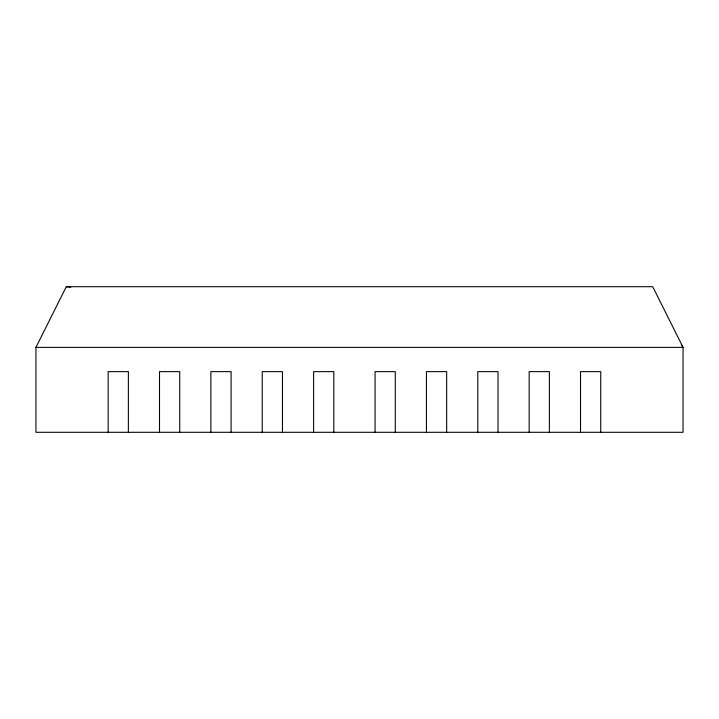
<?xml version="1.0" encoding="UTF-8"?>
<svg xmlns="http://www.w3.org/2000/svg" width="719" height="719" viewBox="0 0 719 719"><rect width="100%" height="100%" fill="white"/><g stroke="black" fill="none" stroke-linecap="round" stroke-linejoin="round"><path stroke-width="1.08" d="M35.95 347.367L66.283 286.701L652.717 286.701L683.05 347.367L683.05 432.299L35.95 432.299L35.95 347.367L683.05 347.367L681.253 344.563M66.283 286.701L70.741 287.196M600.742 432.299L600.742 371.633L580.53 371.633L580.53 432.299M549.379 432.299L549.379 371.633L529.166 371.633L529.166 432.299M498.015 432.299L498.015 371.633L477.793 371.633L477.793 432.299M446.661 432.299L446.661 371.633L426.439 371.633L426.439 432.299M395.288 432.299L395.288 371.633L375.066 371.633L375.066 432.299M333.823 432.299L333.823 371.633L313.601 371.633L313.601 432.299M282.459 432.299L282.459 371.633L262.237 371.633L262.237 432.299M231.096 432.299L231.096 371.633L210.874 371.633L210.874 432.299M179.732 432.299L179.732 371.633L159.51 371.633L159.51 432.299M128.368 432.299L128.368 371.633L108.147 371.633L108.147 432.299"/></g></svg>
